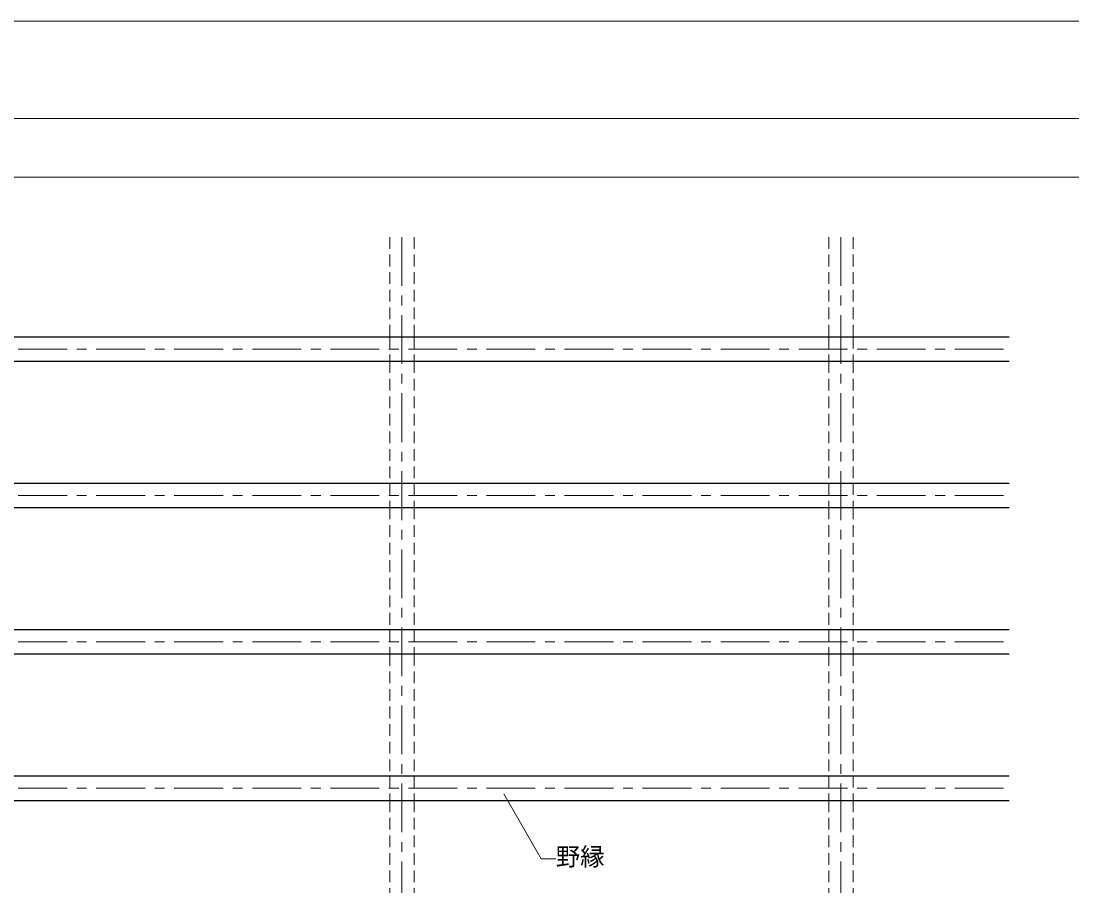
# Model space of a CAD drawing. Units: millimetres, scale not verified. Extents: x -3900 to 3900, y -2793 to 2750.
# Drawn here: x -1538 to 617, y 977 to 2750 of the extents above; entities that cross this region are included whole.
import ezdxf
from ezdxf.enums import TextEntityAlignment as Align

# ---------------------------------------------------------------- set-up
doc = ezdxf.new("R2010")
doc.units = ezdxf.units.MM
doc.header["$LTSCALE"] = 20
doc.linetypes.add('CHAIN1', pattern=[8, 5, -1, 1, -1])
doc.linetypes.add('DASHED1', pattern=[1.8, 1.2, -0.6])
for name, color, linetype, lineweight in [('5-0_中心線', 4, 'CHAIN1', 9), ('5-3_野縁', 2, 'Continuous', 25), ('5-6_文字・矢印', 7, 'Continuous', 18), ('5-9_躯体他', 4, 'DASHED1', 9), ('F-3_野縁', 3, 'Continuous', 18)]:
    doc.layers.add(name, color=color, linetype=linetype, lineweight=lineweight)
doc.styles.add('ＭＳ ゴシック', font='')
doc.styles.get('ＭＳ ゴシック').set_extended_font_data('MS Gothic')

msp = doc.modelspace()

# ---------------------------------------------------------------- linework, layer by layer
at = {"layer": '5-0_中心線'}
for p, q in [((-757.05, 2307.16), (-757.05, -747.96)), ((142.95, 2307.16), (142.95, -747.96)), ((-3143.56, 2077.71), (487.82, 2077.71)), ((-3143.56, 1777.71), (487.82, 1777.71)), ((-3143.56, 1477.71), (487.82, 1477.71)), ((-3143.56, 1177.71), (487.82, 1177.71))]:
    msp.add_line(p, q, dxfattribs=at)
at = {"layer": '5-3_野縁'}
for p, q in [((-3111.61, 2102.71), (487.82, 2102.71)), ((-3111.61, 2052.71), (487.82, 2052.71)), ((-3111.61, 1802.71), (487.82, 1802.71)), ((-3111.61, 1752.71), (487.82, 1752.71)), ((-3111.61, 1502.71), (487.82, 1502.71)), ((-3111.61, 1452.71), (487.82, 1452.71)), ((-3111.61, 1202.71), (487.82, 1202.71)), ((-3111.61, 1152.71), (487.82, 1152.71))]:
    msp.add_line(p, q, dxfattribs=at)
at = {"layer": '5-6_文字・矢印'}
for q in [(-548.26, 1165.72), (-441.59, 1032.92)]:
    msp.add_line((-471.59, 1032.92), q, dxfattribs=at)
at = {"layer": '5-9_躯体他'}
for p, q in [((-782.05, 2307.16), (-782.05, 2102.71)), ((-732.05, 2307.16), (-732.05, 2102.71)), ((117.95, 2307.16), (117.95, 2102.71)), ((167.95, 2307.16), (167.95, 2102.71)), ((-782.05, 2102.71), (-782.05, 2052.71)), ((-732.05, 2102.71), (-732.05, 2052.71)), ((117.95, 2102.71), (117.95, 2052.71)), ((167.95, 2102.71), (167.95, 2052.71)), ((-782.05, 2052.71), (-782.05, 1802.71)), ((-732.05, 2052.71), (-732.05, 1802.71)), ((117.95, 2052.71), (117.95, 1802.71)), ((167.95, 2052.71), (167.95, 1802.71)), ((-782.05, 1802.71), (-782.05, 1752.71)), ((-732.05, 1802.71), (-732.05, 1752.71)), ((117.95, 1802.71), (117.95, 1752.71)), ((167.95, 1802.71), (167.95, 1752.71)), ((-782.05, 1752.71), (-782.05, 1502.71)), ((-732.05, 1752.71), (-732.05, 1502.71)), ((117.95, 1752.71), (117.95, 1502.71)), ((167.95, 1752.71), (167.95, 1502.71)), ((-782.05, 1502.71), (-782.05, 1452.71)), ((-732.05, 1502.71), (-732.05, 1452.71)), ((117.95, 1502.71), (117.95, 1452.71)), ((167.95, 1502.71), (167.95, 1452.71)), ((-782.05, 1452.71), (-782.05, 1202.71)), ((-732.05, 1452.71), (-732.05, 1202.71)), ((117.95, 1452.71), (117.95, 1202.71)), ((167.95, 1452.71), (167.95, 1202.71)), ((-782.05, 1202.71), (-782.05, 1152.71)), ((-732.05, 1202.71), (-732.05, 1152.71)), ((117.95, 1202.71), (117.95, 1152.71)), ((167.95, 1202.71), (167.95, 1152.71)), ((-782.05, 1152.71), (-782.05, 902.71)), ((-732.05, 1152.71), (-732.05, 902.71)), ((117.95, 1152.71), (117.95, 902.71)), ((167.95, 1152.71), (167.95, 902.71))]:
    msp.add_line(p, q, dxfattribs=at)
at = {"layer": 'F-3_野縁'}
for p, q in [((-3900, 2750), (3900, 2750)), ((-3900, 2750), (3900, 2750)), ((-3900, 2550), (3900, 2550)), ((-3820, 2430), (1120.75, 2430))]:
    msp.add_line(p, q, dxfattribs=at)

# ---------------------------------------------------------------- texts
at = {"layer": '5-6_文字・矢印', "style": 'ＭＳ ゴシック'}
msp.add_text('野縁', height=36.66, dxfattribs=at).set_placement((-441.59, 1007.92), align=Align.BOTTOM_LEFT)

doc.saveas('drawing.dxf')
